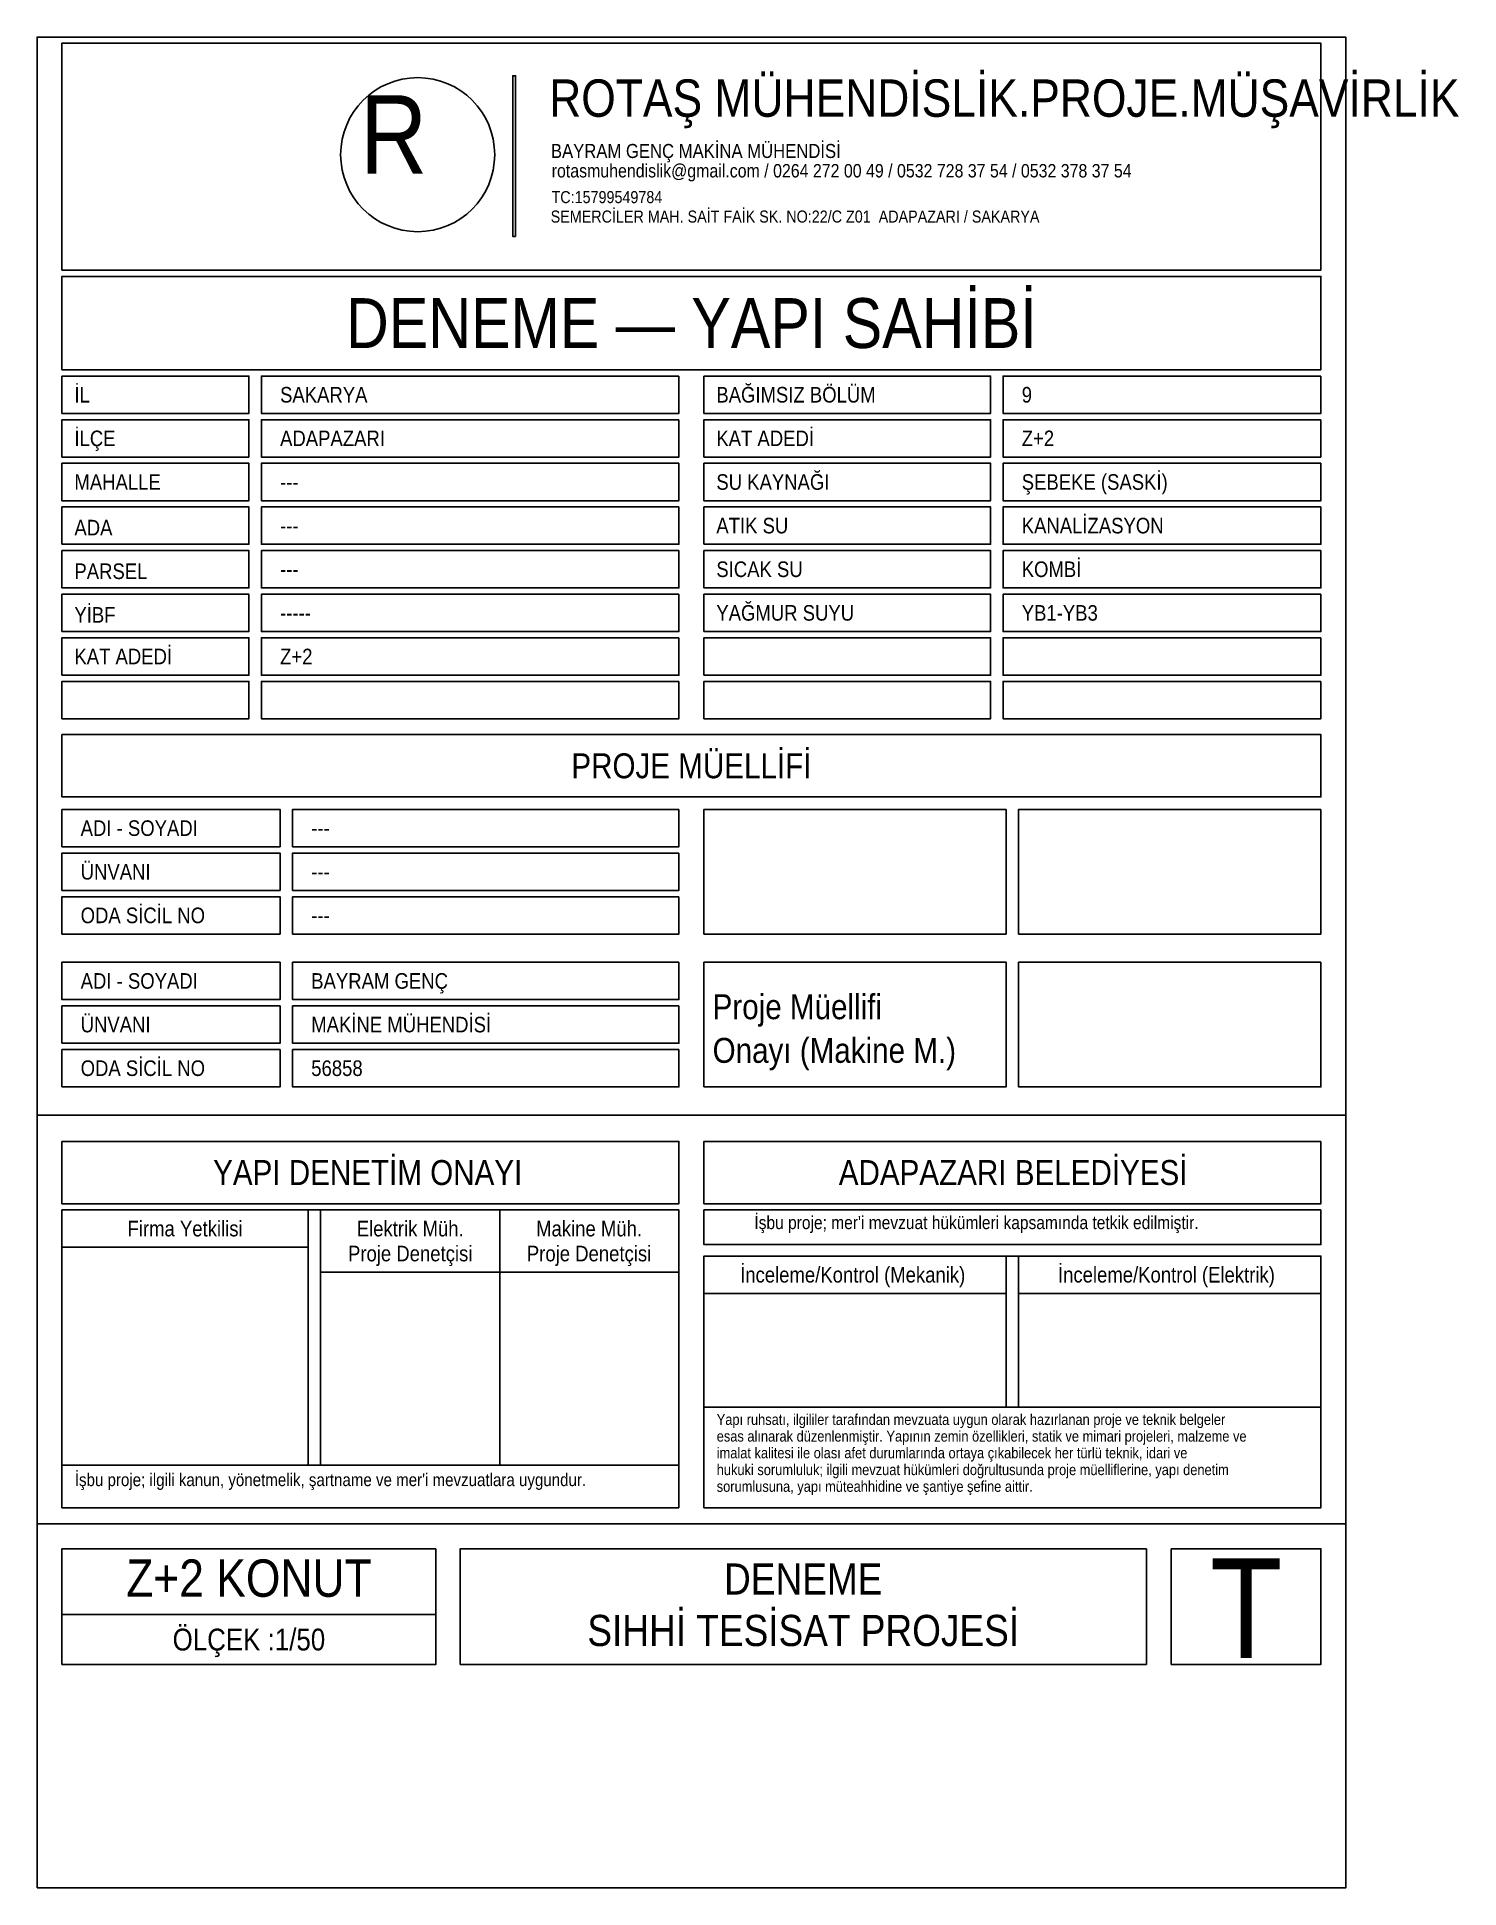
# Model space of a CAD drawing. Header units: centimetres. Extents: x 0 to 1141, y 0 to 1485.
import ezdxf
from ezdxf.enums import TextEntityAlignment as Align

# ---------------------------------------------------------------- set-up
doc = ezdxf.new("R2010")
doc.units = ezdxf.units.CM
doc.layers.add('ROTAS-KAPAK', color=7, linetype='Continuous')
doc.layers.add('ROTAS-KAPAK-YAZI', color=7, linetype='Continuous')
doc.styles.add('ROTAS', font='arial.ttf')

msp = doc.modelspace()

# ---------------------------------------------------------------- linework, layer by layer
at = {"layer": 'ROTAS-KAPAK'}
for p, q in [((1050, 620), (0, 620)), ((515, 544), (20, 544)), ((217.5, 339.3), (217.5, 544)), ((227.5, 339.3), (227.5, 544)), ((371.2, 544), (371.2, 339.3)), ((217.5, 514), (20, 514)), ((777.5, 385.7), (777.5, 507)), ((787.5, 385.7), (787.5, 507)), ((515, 494), (227.5, 494)), ((777.5, 477), (535, 477)), ((1030, 477), (787.5, 477)), ((1030, 385.7), (535, 385.7)), ((515, 339.3), (20, 339.3)), ((1050, 292.2), (0, 292.2)), ((320, 219.3), (20, 219.3))]:
    msp.add_line(p, q, dxfattribs=at)
for points in [[(0, 0), (1050, 0), (1050, 1485), (0, 1485), (0, 0)], [(20, 1298), (20, 1480), (1030, 1480), (1030, 1298), (20, 1298)], [(383.9, 1325), (381.7, 1325), (381.7, 1453.9), (383.9, 1453.9), (383.9, 1325)], [(20, 1218), (20, 1293), (1030, 1293), (1030, 1218), (20, 1218)], [(20, 1213), (170, 1213), (170, 1183), (20, 1183), (20, 1213)], [(515, 1213), (180, 1213), (180, 1183), (515, 1183), (515, 1213)], [(535, 1213), (765, 1213), (765, 1183), (535, 1183), (535, 1213)], [(1030, 1213), (775, 1213), (775, 1183), (1030, 1183), (1030, 1213)], [(20, 1148), (20, 1178), (170, 1178), (170, 1148), (20, 1148)], [(515, 1178), (180, 1178), (180, 1148), (515, 1148), (515, 1178)], [(535, 1148), (535, 1178), (765, 1178), (765, 1148), (535, 1148)], [(1030, 1178), (775, 1178), (775, 1148), (1030, 1148), (1030, 1178)], [(20, 1143), (170, 1143), (170, 1113), (20, 1113), (20, 1143)], [(515, 1143), (180, 1143), (180, 1113), (515, 1113), (515, 1143)], [(535, 1143), (765, 1143), (765, 1113), (535, 1113), (535, 1143)], [(1030, 1143), (775, 1143), (775, 1113), (1030, 1113), (1030, 1143)], [(20, 1078), (20, 1108), (170, 1108), (170, 1078), (20, 1078)], [(515, 1108), (180, 1108), (180, 1078), (515, 1078), (515, 1108)], [(535, 1078), (535, 1108), (765, 1108), (765, 1078), (535, 1078)], [(1030, 1108), (775, 1108), (775, 1078), (1030, 1078), (1030, 1108)], [(20, 1073), (170, 1073), (170, 1043), (20, 1043), (20, 1073)], [(515, 1073), (180, 1073), (180, 1043), (515, 1043), (515, 1073)], [(535, 1073), (765, 1073), (765, 1043), (535, 1043), (535, 1073)], [(1030, 1073), (775, 1073), (775, 1043), (1030, 1043), (1030, 1073)], [(20, 1008), (20, 1038), (170, 1038), (170, 1008), (20, 1008)], [(515, 1038), (180, 1038), (180, 1008), (515, 1008), (515, 1038)], [(535, 1008), (535, 1038), (765, 1038), (765, 1008), (535, 1008)], [(1030, 1038), (775, 1038), (775, 1008), (1030, 1008), (1030, 1038)], [(20, 973), (20, 1003), (170, 1003), (170, 973), (20, 973)], [(515, 1003), (180, 1003), (180, 973), (515, 973), (515, 1003)], [(535, 973), (535, 1003), (765, 1003), (765, 973), (535, 973)], [(1030, 1003), (775, 1003), (775, 973), (1030, 973), (1030, 1003)], [(20, 938), (20, 968), (170, 968), (170, 938), (20, 938)], [(515, 968), (180, 968), (180, 938), (515, 938), (515, 968)], [(535, 938), (535, 968), (765, 968), (765, 938), (535, 938)], [(1030, 968), (775, 968), (775, 938), (1030, 938), (1030, 968)], [(20, 875.3), (20, 925.3), (1030, 925.3), (1030, 875.3), (20, 875.3)], [(20, 865.3), (195, 865.3), (195, 835.3), (20, 835.3), (20, 865.3)], [(515, 865.3), (205, 865.3), (205, 835.3), (515, 835.3), (515, 865.3)], [(535, 765.3), (777.5, 765.3), (777.5, 865.3), (535, 865.3), (535, 765.3)], [(1030, 865.3), (1030, 765.3), (787.5, 765.3), (787.5, 865.3), (1030, 865.3)], [(20, 800.3), (20, 830.3), (195, 830.3), (195, 800.3), (20, 800.3)], [(515, 830.3), (205, 830.3), (205, 800.3), (515, 800.3), (515, 830.3)], [(20, 765.3), (20, 795.3), (195, 795.3), (195, 765.3), (20, 765.3)], [(515, 795.3), (205, 795.3), (205, 765.3), (515, 765.3), (515, 795.3)], [(20, 742.7), (195, 742.7), (195, 712.7), (20, 712.7), (20, 742.7)], [(515, 742.7), (205, 742.7), (205, 712.7), (515, 712.7), (515, 742.7)], [(535, 642.7), (777.5, 642.7), (777.5, 742.7), (535, 742.7), (535, 642.7)], [(1030, 742.7), (1030, 642.7), (787.5, 642.7), (787.5, 742.7), (1030, 742.7)], [(20, 677.7), (20, 707.7), (195, 707.7), (195, 677.7), (20, 677.7)], [(515, 707.7), (205, 707.7), (205, 677.7), (515, 677.7), (515, 707.7)], [(20, 642.7), (20, 672.7), (195, 672.7), (195, 642.7), (20, 642.7)], [(515, 672.7), (205, 672.7), (205, 642.7), (515, 642.7), (515, 672.7)], [(20, 599), (20, 549), (515, 549), (515, 599), (20, 599)], [(1030, 599), (1030, 549), (535, 549), (535, 599), (1030, 599)], [(515, 305), (515, 544), (20, 544), (20, 305), (515, 305)], [(1030, 544), (1030, 516.2), (535, 516.2), (535, 544), (1030, 544)], [(535, 507), (1030, 507), (535, 507), (535, 305), (1030, 305), (1030, 507)], [(320, 272.2), (20, 272.2), (20, 179.3), (320, 179.3), (320, 272.2)], [(890, 272.2), (890, 179.3), (339.5, 179.3), (339.5, 272.2), (890, 272.2)], [(910, 272.2), (910, 179.3), (1030, 179.3), (1030, 272.2), (910, 272.2)]]:
    msp.add_lwpolyline(points, dxfattribs=at)
msp.add_circle((305.4, 1390.6), 61.8, dxfattribs=at)

# ---------------------------------------------------------------- texts
at = {"layer": 'ROTAS-KAPAK-YAZI', "style": 'ROTAS', "width": 0.85}
for s, height, p in [('ROTAŞ MÜHENDİSLİK.PROJE.MÜŞAVİRLİK', 30, (410.9, 1451)), ('R', 63, (259.1, 1438.3)), ('BAYRAM GENÇ MAKİNA MÜHENDİSİ', 11.26, (412.3, 1399.2)), ('rotasmuhendislik@gmail.com / 0264 272 00 49 / 0532 728 37 54 / 0532 378 37 54', 10.756, (412.9, 1383.1)), ('TC:15799549784', 9.68, (412.8, 1361.4)), ('SEMERCİLER MAH. SAİT FAİK SK. NO:22/C Z01  ADAPAZARI / SAKARYA', 9.68, (412.1, 1345.8)), ("İşbu proje; mer'i mevzuat hükümleri kapsamında tetkik edilmiştir.", 10.5, (575.5, 539.1)), ('Yapı ruhsatı, ilgililer tarafından mevzuata uygun olarak hazırlanan proje ve teknik belgeler', 8.67, (545.3, 380.2)), ('esas alınarak düzenlenmiştir. Yapının zemin özellikleri, statik ve mimari projeleri, malzeme ve', 8.67, (545.3, 366.8)), ('imalat kalitesi ile olası afet durumlarında ortaya çıkabilecek her türlü teknik, idari ve', 8.67, (545.3, 353.4)), ("İşbu proje; ilgili kanun, yönetmelik, şartname ve mer'i mevzuatlara uygundur.", 10.2, (30.3, 332.6)), ('sorumlusuna, yapı müteahhidine ve şantiye şefine aittir.', 8.67, (545.3, 326.5)), ('hukuki sorumluluk; ilgili mevzuat hükümleri doğrultusunda proje müelliflerine, yapı denetim', 8.67, (545.3, 339.9))]:
    msp.add_text(s, height=height, dxfattribs=at).set_placement(p, align=Align.TOP_LEFT)
for s, height, p in [('DENEME — YAPI SAHİBİ', 40, (525, 1255.5)), ('PROJE MÜELLİFİ', 20, (525, 900.3)), ('YAPI DENETİM ONAYI', 20, (265.3, 574)), ('ADAPAZARI BELEDİYESİ', 20, (783.1, 574)), ('Firma Yetkilisi', 12.5, (118.8, 529)), ('Elektrik Müh.', 12.5, (299.4, 529)), ('Makine Müh.', 12.5, (442.9, 529)), ('Proje Denetçisi', 12.5, (299.4, 509)), ('Proje Denetçisi', 12.5, (442.9, 509)), ('İnceleme/Kontrol (Mekanik)', 12.5, (654.4, 492)), ('İnceleme/Kontrol (Elektrik)', 12.5, (906.1, 492)), ('Z+2 KONUT', 30, (170, 248.6)), ('DENEME', 25, (614.7, 247.9)), ('T', 80, (970, 224.4)), ('SIHHİ TESİSAT PROJESİ', 25, (614.7, 206.6)), ('ÖLÇEK :1/50', 17.5, (170, 199.3))]:
    msp.add_text(s, height=height, dxfattribs=at).set_placement(p, align=Align.MIDDLE_CENTER)
for s, p in [('İL', (30, 1198)), ('SAKARYA', (195, 1198)), ('BAĞIMSIZ BÖLÜM', (545, 1198)), ('9', (790, 1198)), ('İLÇE', (30, 1163)), ('ADAPAZARI', (195, 1163)), ('KAT ADEDİ', (545, 1163)), ('Z+2', (790, 1163)), ('MAHALLE', (30, 1128)), ('SU KAYNAĞI', (545, 1128)), ('ŞEBEKE (SASKİ)', (790, 1128)), ('---', (195, 1128)), ('ATIK SU', (545, 1093)), ('KANALİZASYON', (790, 1093)), ('ADA', (30, 1091.4)), ('---', (195, 1093)), ('PARSEL', (30, 1056.4)), ('---', (195, 1058)), ('SICAK SU', (545, 1058)), ('KOMBİ', (790, 1058)), ('YİBF', (30, 1021.4)), ('YAĞMUR SUYU', (545, 1023)), ('YB1-YB3', (790, 1023)), ('-----', (195, 1023)), ('KAT ADEDİ', (30, 988)), ('Z+2', (195, 988)), ('ADI - SOYADI', (35, 850.3)), ('---', (220, 850.3)), ('ÜNVANI', (35, 815.3)), ('---', (220, 815.3)), ('ODA SİCİL NO', (35, 780.3)), ('---', (220, 780.3)), ('ADI - SOYADI', (35, 727.7)), ('BAYRAM GENÇ', (220, 727.7)), ('ÜNVANI', (35, 692.7)), ('MAKİNE MÜHENDİSİ', (220, 692.7)), ('ODA SİCİL NO', (35, 657.7)), ('56858', (220, 657.7))]:
    msp.add_text(s, height=12.5, dxfattribs=at).set_placement(p, align=Align.MIDDLE_LEFT)
for s, p in [('Proje Müellifi', (542, 691)), ('Onayı (Makine M.)', (542, 656))]:
    msp.add_text(s, height=20, dxfattribs=at).set_placement(p, align=Align.BOTTOM_LEFT)

doc.saveas('drawing.dxf')
